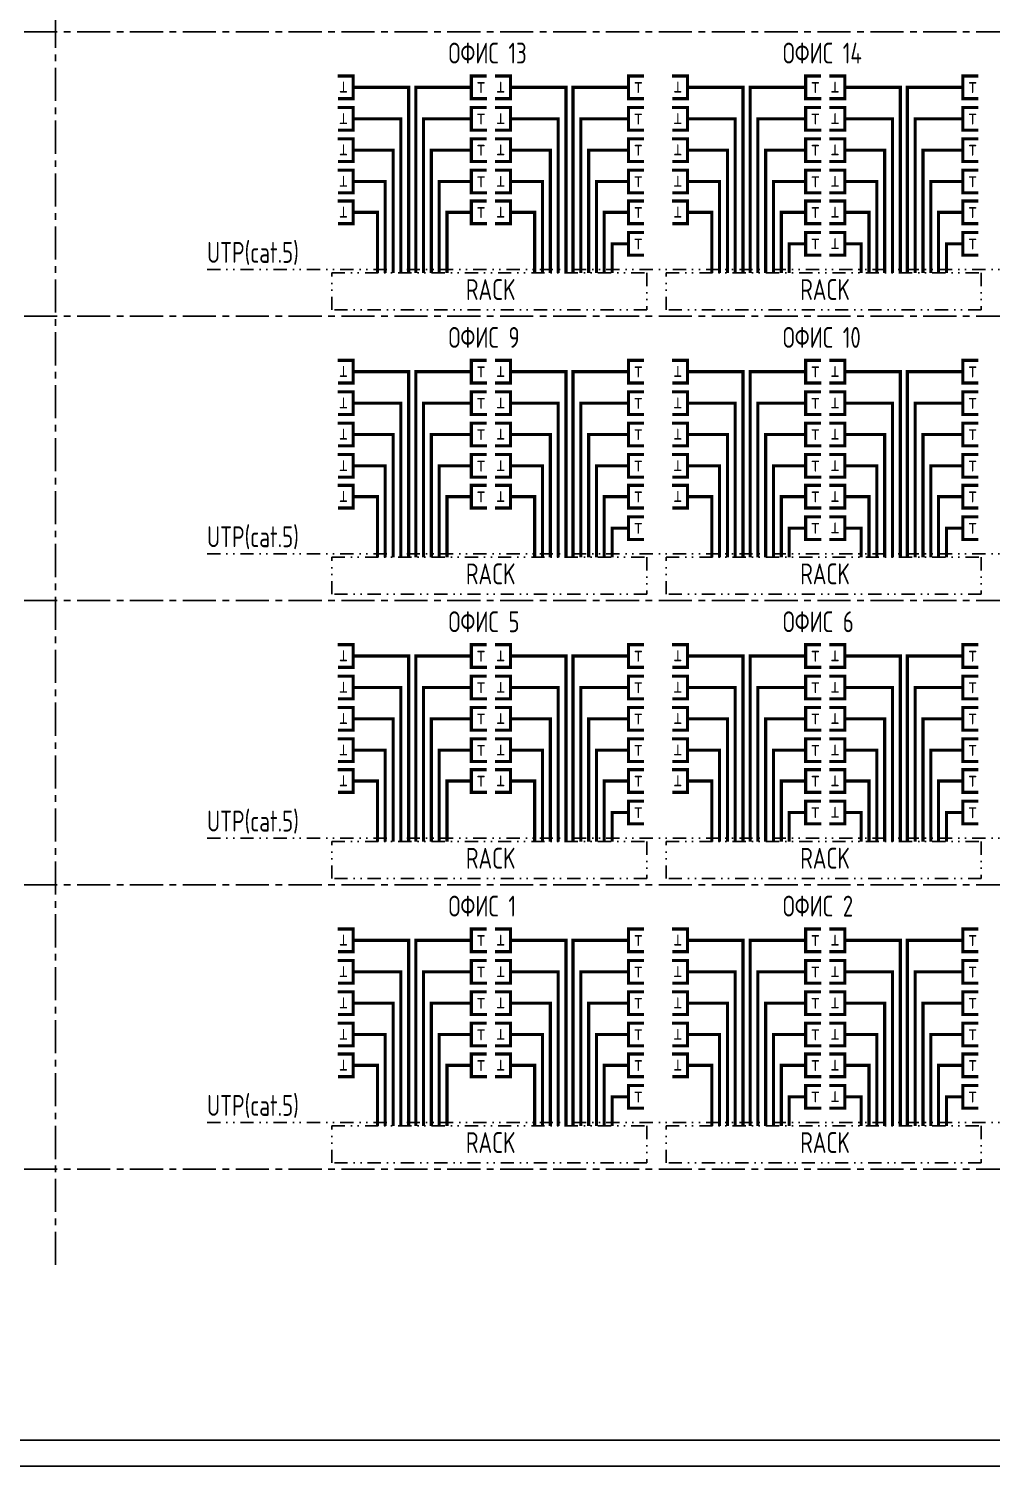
# Model space of a CAD drawing. Extents: x 25325 to 182345, y 3956 to 147305.
# Drawn here: x 44323 to 45248, y 11548 to 12928 of the extents above; entities that cross this region are included whole.
import ezdxf

# ---------------------------------------------------------------- set-up
doc = ezdxf.new("R2010")
doc.units = 0
doc.header["$MEASUREMENT"] = 0
doc.linetypes.add('CENTER', pattern=[50.8, 31.75, -6.35, 6.35, -6.35])
doc.linetypes.add('DIVIDE', pattern=[31.75, 12.7, -6.35, 0, -6.35, 0, -6.35])
doc.layers.get('0').update_dxf_attribs({"linetype": 'CONTINUOUS'})
for name, color, linetype in [('CAT6A UNDERGROUND PORTS ROUTING', 1, 'CONTINUOUS'), ('ELSH', 111, 'CONTINUOUS'), ('ELTEL', 52, 'DIVIDE')]:
    doc.layers.add(name, color=color, linetype=linetype)
doc.styles.get("Standard").update_dxf_attribs({"font": 'simplex.shx', "width": 0.7, "height": 10})
doc.styles.add('Tabla_100', font='simplex.shx', dxfattribs={"width": 0.7, "height": 20})

# ---------------------------------------------------------------- blocks, each defined once
blk = doc.blocks.new('A1_M100')
at = {"ltscale": 30}
blk.add_lwpolyline([(0, 5940), (8410, 5940), (8410, 0), (0, 0)], close=True, dxfattribs=at)
at = {"ltscale": 30, "const_width": 3}
blk.add_lwpolyline([(8360, 5890), (200, 5890), (200, 50), (8360, 50)], close=True, dxfattribs=at)

msp = doc.modelspace()

# ---------------------------------------------------------------- linework, layer by layer
at = {"layer": 'CAT6A UNDERGROUND PORTS ROUTING', "const_width": 3}
for points in [[(44620.06, 12882.86), (44634.99, 12882.86), (44634.99, 12861.1), (44620.3, 12861.1)], [(44763.4, 12861.1), (44748.47, 12861.1), (44748.47, 12882.86), (44763.16, 12882.86)], [(44771.11, 12882.86), (44786.05, 12882.86), (44786.05, 12861.1), (44771.35, 12861.1)], [(44914.45, 12861.1), (44899.52, 12861.1), (44899.52, 12882.86), (44914.21, 12882.86)], [(44941.19, 12882.86), (44956.12, 12882.86), (44956.12, 12861.1), (44941.43, 12861.1)], [(45084.53, 12861.1), (45069.6, 12861.1), (45069.6, 12882.86), (45084.29, 12882.86)], [(45092.24, 12882.86), (45107.18, 12882.86), (45107.18, 12861.1), (45092.48, 12861.1)], [(45235.58, 12861.1), (45220.65, 12861.1), (45220.65, 12882.86), (45235.34, 12882.86)], [(44634.99, 12871.98), (44639.41, 12871.98)], [(44748.47, 12871.98), (44744.06, 12871.98)], [(44786.05, 12871.98), (44790.46, 12871.98)], [(44899.52, 12871.98), (44895.11, 12871.98)], [(44956.12, 12871.98), (44960.54, 12871.98)], [(45069.6, 12871.98), (45065.19, 12871.98)], [(45107.18, 12871.98), (45111.59, 12871.98)], [(45220.65, 12871.98), (45216.24, 12871.98)], [(44620.06, 12852.61), (44634.99, 12852.61), (44634.99, 12830.84), (44620.3, 12830.84)], [(44763.4, 12830.84), (44748.47, 12830.84), (44748.47, 12852.61), (44763.16, 12852.61)], [(44771.11, 12852.61), (44786.05, 12852.61), (44786.05, 12830.84), (44771.35, 12830.84)], [(44914.45, 12830.84), (44899.52, 12830.84), (44899.52, 12852.61), (44914.21, 12852.61)], [(44941.19, 12852.61), (44956.12, 12852.61), (44956.12, 12830.84), (44941.43, 12830.84)], [(45084.53, 12830.84), (45069.6, 12830.84), (45069.6, 12852.61), (45084.29, 12852.61)], [(45092.24, 12852.61), (45107.18, 12852.61), (45107.18, 12830.84), (45092.48, 12830.84)], [(45235.58, 12830.84), (45220.65, 12830.84), (45220.65, 12852.61), (45235.34, 12852.61)], [(44634.99, 12841.73), (44639.41, 12841.73)], [(44748.47, 12841.73), (44744.06, 12841.73)], [(44786.05, 12841.73), (44790.46, 12841.73)], [(44899.52, 12841.73), (44895.11, 12841.73)], [(44956.12, 12841.73), (44960.54, 12841.73)], [(45069.6, 12841.73), (45065.19, 12841.73)], [(45107.18, 12841.73), (45111.59, 12841.73)], [(45220.65, 12841.73), (45216.24, 12841.73)], [(44620.06, 12822.61), (44634.99, 12822.61), (44634.99, 12800.84), (44620.3, 12800.84)], [(44763.4, 12800.84), (44748.47, 12800.84), (44748.47, 12822.61), (44763.16, 12822.61)], [(44771.11, 12822.61), (44786.05, 12822.61), (44786.05, 12800.84), (44771.35, 12800.84)], [(44914.45, 12800.84), (44899.52, 12800.84), (44899.52, 12822.61), (44914.21, 12822.61)], [(44941.19, 12822.61), (44956.12, 12822.61), (44956.12, 12800.84), (44941.43, 12800.84)], [(45084.53, 12800.84), (45069.6, 12800.84), (45069.6, 12822.61), (45084.29, 12822.61)], [(45092.24, 12822.61), (45107.18, 12822.61), (45107.18, 12800.84), (45092.48, 12800.84)], [(45235.58, 12800.84), (45220.65, 12800.84), (45220.65, 12822.61), (45235.34, 12822.61)], [(44634.99, 12811.73), (44639.41, 12811.73)], [(44748.47, 12811.73), (44744.06, 12811.73)], [(44786.05, 12811.73), (44790.46, 12811.73)], [(44899.52, 12811.73), (44895.11, 12811.73)], [(44956.12, 12811.73), (44960.54, 12811.73)], [(45069.6, 12811.73), (45065.19, 12811.73)], [(45107.18, 12811.73), (45111.59, 12811.73)], [(45220.65, 12811.73), (45216.24, 12811.73)], [(44620.06, 12792.41), (44634.99, 12792.41), (44634.99, 12770.64), (44620.3, 12770.64)], [(44634.99, 12781.52), (44639.41, 12781.52)], [(44748.47, 12781.52), (44744.06, 12781.52)], [(44763.4, 12770.64), (44748.47, 12770.64), (44748.47, 12792.41), (44763.16, 12792.41)], [(44771.11, 12792.41), (44786.05, 12792.41), (44786.05, 12770.64), (44771.35, 12770.64)], [(44786.05, 12781.52), (44790.46, 12781.52)], [(44899.52, 12781.52), (44895.11, 12781.52)], [(44914.45, 12770.64), (44899.52, 12770.64), (44899.52, 12792.41), (44914.21, 12792.41)], [(44941.19, 12792.41), (44956.12, 12792.41), (44956.12, 12770.64), (44941.43, 12770.64)], [(44956.12, 12781.52), (44960.54, 12781.52)], [(45069.6, 12781.52), (45065.19, 12781.52)], [(45084.53, 12770.64), (45069.6, 12770.64), (45069.6, 12792.41), (45084.29, 12792.41)], [(45092.24, 12792.41), (45107.18, 12792.41), (45107.18, 12770.64), (45092.48, 12770.64)], [(45107.18, 12781.52), (45111.59, 12781.52)], [(45220.65, 12781.52), (45216.24, 12781.52)], [(45235.58, 12770.64), (45220.65, 12770.64), (45220.65, 12792.41), (45235.34, 12792.41)], [(44620.06, 12762.81), (44634.99, 12762.81), (44634.99, 12741.05), (44620.3, 12741.05)], [(44634.99, 12751.93), (44639.41, 12751.93)], [(44748.47, 12751.93), (44744.06, 12751.93)], [(44763.4, 12741.05), (44748.47, 12741.05), (44748.47, 12762.81), (44763.16, 12762.81)], [(44771.11, 12762.81), (44786.05, 12762.81), (44786.05, 12741.05), (44771.35, 12741.05)], [(44786.05, 12751.93), (44790.46, 12751.93)], [(44899.52, 12751.93), (44895.11, 12751.93)], [(44914.45, 12741.05), (44899.52, 12741.05), (44899.52, 12762.81), (44914.21, 12762.81)], [(44941.19, 12762.81), (44956.12, 12762.81), (44956.12, 12741.05), (44941.43, 12741.05)], [(44956.12, 12751.93), (44960.54, 12751.93)], [(45069.6, 12751.93), (45065.19, 12751.93)], [(45084.53, 12741.05), (45069.6, 12741.05), (45069.6, 12762.81), (45084.29, 12762.81)], [(45092.24, 12762.81), (45107.18, 12762.81), (45107.18, 12741.05), (45092.48, 12741.05)], [(45107.18, 12751.93), (45111.59, 12751.93)], [(45220.65, 12751.93), (45216.24, 12751.93)], [(45235.58, 12741.05), (45220.65, 12741.05), (45220.65, 12762.81), (45235.34, 12762.81)], [(44914.45, 12710.84), (44899.52, 12710.84), (44899.52, 12732.61), (44914.21, 12732.61)], [(45084.53, 12710.84), (45069.6, 12710.84), (45069.6, 12732.61), (45084.29, 12732.61)], [(45092.24, 12732.61), (45107.18, 12732.61), (45107.18, 12710.84), (45092.48, 12710.84)], [(45235.58, 12710.84), (45220.65, 12710.84), (45220.65, 12732.61), (45235.34, 12732.61)], [(44899.52, 12721.73), (44895.11, 12721.73)], [(45069.6, 12721.73), (45065.19, 12721.73)], [(45107.18, 12721.73), (45111.59, 12721.73)], [(45220.65, 12721.73), (45216.24, 12721.73)], [(44620.06, 12609.86), (44634.99, 12609.86), (44634.99, 12588.1), (44620.3, 12588.1)], [(44763.4, 12588.1), (44748.47, 12588.1), (44748.47, 12609.86), (44763.16, 12609.86)], [(44771.11, 12609.86), (44786.05, 12609.86), (44786.05, 12588.1), (44771.35, 12588.1)], [(44914.45, 12588.1), (44899.52, 12588.1), (44899.52, 12609.86), (44914.21, 12609.86)], [(44941.19, 12609.86), (44956.12, 12609.86), (44956.12, 12588.1), (44941.43, 12588.1)], [(45084.53, 12588.1), (45069.6, 12588.1), (45069.6, 12609.86), (45084.29, 12609.86)], [(45092.24, 12609.86), (45107.18, 12609.86), (45107.18, 12588.1), (45092.48, 12588.1)], [(45235.58, 12588.1), (45220.65, 12588.1), (45220.65, 12609.86), (45235.34, 12609.86)], [(44634.99, 12598.98), (44639.41, 12598.98)], [(44748.47, 12598.98), (44744.06, 12598.98)], [(44786.05, 12598.98), (44790.46, 12598.98)], [(44899.52, 12598.98), (44895.11, 12598.98)], [(44956.12, 12598.98), (44960.54, 12598.98)], [(45069.6, 12598.98), (45065.19, 12598.98)], [(45107.18, 12598.98), (45111.59, 12598.98)], [(45220.65, 12598.98), (45216.24, 12598.98)], [(44620.06, 12579.61), (44634.99, 12579.61), (44634.99, 12557.84), (44620.3, 12557.84)], [(44763.4, 12557.84), (44748.47, 12557.84), (44748.47, 12579.61), (44763.16, 12579.61)], [(44771.11, 12579.61), (44786.05, 12579.61), (44786.05, 12557.84), (44771.35, 12557.84)], [(44914.45, 12557.84), (44899.52, 12557.84), (44899.52, 12579.61), (44914.21, 12579.61)], [(44941.19, 12579.61), (44956.12, 12579.61), (44956.12, 12557.84), (44941.43, 12557.84)], [(45084.53, 12557.84), (45069.6, 12557.84), (45069.6, 12579.61), (45084.29, 12579.61)], [(45092.24, 12579.61), (45107.18, 12579.61), (45107.18, 12557.84), (45092.48, 12557.84)], [(45235.58, 12557.84), (45220.65, 12557.84), (45220.65, 12579.61), (45235.34, 12579.61)], [(44634.99, 12568.73), (44639.41, 12568.73)], [(44748.47, 12568.73), (44744.06, 12568.73)], [(44786.05, 12568.73), (44790.46, 12568.73)], [(44899.52, 12568.73), (44895.11, 12568.73)], [(44956.12, 12568.73), (44960.54, 12568.73)], [(45069.6, 12568.73), (45065.19, 12568.73)], [(45107.18, 12568.73), (45111.59, 12568.73)], [(45220.65, 12568.73), (45216.24, 12568.73)], [(44620.06, 12549.61), (44634.99, 12549.61), (44634.99, 12527.84), (44620.3, 12527.84)], [(44763.4, 12527.84), (44748.47, 12527.84), (44748.47, 12549.61), (44763.16, 12549.61)], [(44771.11, 12549.61), (44786.05, 12549.61), (44786.05, 12527.84), (44771.35, 12527.84)], [(44914.45, 12527.84), (44899.52, 12527.84), (44899.52, 12549.61), (44914.21, 12549.61)], [(44941.19, 12549.61), (44956.12, 12549.61), (44956.12, 12527.84), (44941.43, 12527.84)], [(45084.53, 12527.84), (45069.6, 12527.84), (45069.6, 12549.61), (45084.29, 12549.61)], [(45092.24, 12549.61), (45107.18, 12549.61), (45107.18, 12527.84), (45092.48, 12527.84)], [(45235.58, 12527.84), (45220.65, 12527.84), (45220.65, 12549.61), (45235.34, 12549.61)], [(44634.99, 12538.73), (44639.41, 12538.73)], [(44748.47, 12538.73), (44744.06, 12538.73)], [(44786.05, 12538.73), (44790.46, 12538.73)], [(44899.52, 12538.73), (44895.11, 12538.73)], [(44956.12, 12538.73), (44960.54, 12538.73)], [(45069.6, 12538.73), (45065.19, 12538.73)], [(45107.18, 12538.73), (45111.59, 12538.73)], [(45220.65, 12538.73), (45216.24, 12538.73)], [(44620.06, 12519.41), (44634.99, 12519.41), (44634.99, 12497.64), (44620.3, 12497.64)], [(44763.4, 12497.64), (44748.47, 12497.64), (44748.47, 12519.41), (44763.16, 12519.41)], [(44771.11, 12519.41), (44786.05, 12519.41), (44786.05, 12497.64), (44771.35, 12497.64)], [(44914.45, 12497.64), (44899.52, 12497.64), (44899.52, 12519.41), (44914.21, 12519.41)], [(44941.19, 12519.41), (44956.12, 12519.41), (44956.12, 12497.64), (44941.43, 12497.64)], [(45084.53, 12497.64), (45069.6, 12497.64), (45069.6, 12519.41), (45084.29, 12519.41)], [(45092.24, 12519.41), (45107.18, 12519.41), (45107.18, 12497.64), (45092.48, 12497.64)], [(45235.58, 12497.64), (45220.65, 12497.64), (45220.65, 12519.41), (45235.34, 12519.41)], [(44634.99, 12508.52), (44639.41, 12508.52)], [(44748.47, 12508.52), (44744.06, 12508.52)], [(44786.05, 12508.52), (44790.46, 12508.52)], [(44899.52, 12508.52), (44895.11, 12508.52)], [(44956.12, 12508.52), (44960.54, 12508.52)], [(45069.6, 12508.52), (45065.19, 12508.52)], [(45107.18, 12508.52), (45111.59, 12508.52)], [(45220.65, 12508.52), (45216.24, 12508.52)], [(44620.06, 12489.81), (44634.99, 12489.81), (44634.99, 12468.05), (44620.3, 12468.05)], [(44763.4, 12468.05), (44748.47, 12468.05), (44748.47, 12489.81), (44763.16, 12489.81)], [(44771.11, 12489.81), (44786.05, 12489.81), (44786.05, 12468.05), (44771.35, 12468.05)], [(44914.45, 12468.05), (44899.52, 12468.05), (44899.52, 12489.81), (44914.21, 12489.81)], [(44941.19, 12489.81), (44956.12, 12489.81), (44956.12, 12468.05), (44941.43, 12468.05)], [(45084.53, 12468.05), (45069.6, 12468.05), (45069.6, 12489.81), (45084.29, 12489.81)], [(45092.24, 12489.81), (45107.18, 12489.81), (45107.18, 12468.05), (45092.48, 12468.05)], [(45235.58, 12468.05), (45220.65, 12468.05), (45220.65, 12489.81), (45235.34, 12489.81)], [(44634.99, 12478.93), (44639.41, 12478.93)], [(44748.47, 12478.93), (44744.06, 12478.93)], [(44786.05, 12478.93), (44790.46, 12478.93)], [(44899.52, 12478.93), (44895.11, 12478.93)], [(44956.12, 12478.93), (44960.54, 12478.93)], [(45069.6, 12478.93), (45065.19, 12478.93)], [(45107.18, 12478.93), (45111.59, 12478.93)], [(45220.65, 12478.93), (45216.24, 12478.93)], [(44899.52, 12448.73), (44895.11, 12448.73)], [(44914.45, 12437.84), (44899.52, 12437.84), (44899.52, 12459.61), (44914.21, 12459.61)], [(45069.6, 12448.73), (45065.19, 12448.73)], [(45084.53, 12437.84), (45069.6, 12437.84), (45069.6, 12459.61), (45084.29, 12459.61)], [(45092.24, 12459.61), (45107.18, 12459.61), (45107.18, 12437.84), (45092.48, 12437.84)], [(45107.18, 12448.73), (45111.59, 12448.73)], [(45220.65, 12448.73), (45216.24, 12448.73)], [(45235.58, 12437.84), (45220.65, 12437.84), (45220.65, 12459.61), (45235.34, 12459.61)], [(44620.06, 12336.86), (44634.99, 12336.86), (44634.99, 12315.1), (44620.3, 12315.1)], [(44634.99, 12325.98), (44639.41, 12325.98)], [(44748.47, 12325.98), (44744.06, 12325.98)], [(44763.4, 12315.1), (44748.47, 12315.1), (44748.47, 12336.86), (44763.16, 12336.86)], [(44771.11, 12336.86), (44786.05, 12336.86), (44786.05, 12315.1), (44771.35, 12315.1)], [(44786.05, 12325.98), (44790.46, 12325.98)], [(44899.52, 12325.98), (44895.11, 12325.98)], [(44914.45, 12315.1), (44899.52, 12315.1), (44899.52, 12336.86), (44914.21, 12336.86)], [(44941.19, 12336.86), (44956.12, 12336.86), (44956.12, 12315.1), (44941.43, 12315.1)], [(44956.12, 12325.98), (44960.54, 12325.98)], [(45069.6, 12325.98), (45065.19, 12325.98)], [(45084.53, 12315.1), (45069.6, 12315.1), (45069.6, 12336.86), (45084.29, 12336.86)], [(45092.24, 12336.86), (45107.18, 12336.86), (45107.18, 12315.1), (45092.48, 12315.1)], [(45107.18, 12325.98), (45111.59, 12325.98)], [(45220.65, 12325.98), (45216.24, 12325.98)], [(45235.58, 12315.1), (45220.65, 12315.1), (45220.65, 12336.86), (45235.34, 12336.86)], [(44620.06, 12306.61), (44634.99, 12306.61), (44634.99, 12284.84), (44620.3, 12284.84)], [(44763.4, 12284.84), (44748.47, 12284.84), (44748.47, 12306.61), (44763.16, 12306.61)], [(44771.11, 12306.61), (44786.05, 12306.61), (44786.05, 12284.84), (44771.35, 12284.84)], [(44914.45, 12284.84), (44899.52, 12284.84), (44899.52, 12306.61), (44914.21, 12306.61)], [(44941.19, 12306.61), (44956.12, 12306.61), (44956.12, 12284.84), (44941.43, 12284.84)], [(45084.53, 12284.84), (45069.6, 12284.84), (45069.6, 12306.61), (45084.29, 12306.61)], [(45092.24, 12306.61), (45107.18, 12306.61), (45107.18, 12284.84), (45092.48, 12284.84)], [(45235.58, 12284.84), (45220.65, 12284.84), (45220.65, 12306.61), (45235.34, 12306.61)], [(44634.99, 12295.73), (44639.41, 12295.73)], [(44748.47, 12295.73), (44744.06, 12295.73)], [(44786.05, 12295.73), (44790.46, 12295.73)], [(44899.52, 12295.73), (44895.11, 12295.73)], [(44956.12, 12295.73), (44960.54, 12295.73)], [(45069.6, 12295.73), (45065.19, 12295.73)], [(45107.18, 12295.73), (45111.59, 12295.73)], [(45220.65, 12295.73), (45216.24, 12295.73)], [(44620.06, 12276.61), (44634.99, 12276.61), (44634.99, 12254.84), (44620.3, 12254.84)], [(44763.4, 12254.84), (44748.47, 12254.84), (44748.47, 12276.61), (44763.16, 12276.61)], [(44771.11, 12276.61), (44786.05, 12276.61), (44786.05, 12254.84), (44771.35, 12254.84)], [(44914.45, 12254.84), (44899.52, 12254.84), (44899.52, 12276.61), (44914.21, 12276.61)], [(44941.19, 12276.61), (44956.12, 12276.61), (44956.12, 12254.84), (44941.43, 12254.84)], [(45084.53, 12254.84), (45069.6, 12254.84), (45069.6, 12276.61), (45084.29, 12276.61)], [(45092.24, 12276.61), (45107.18, 12276.61), (45107.18, 12254.84), (45092.48, 12254.84)], [(45235.58, 12254.84), (45220.65, 12254.84), (45220.65, 12276.61), (45235.34, 12276.61)], [(44634.99, 12265.73), (44639.41, 12265.73)], [(44748.47, 12265.73), (44744.06, 12265.73)], [(44786.05, 12265.73), (44790.46, 12265.73)], [(44899.52, 12265.73), (44895.11, 12265.73)], [(44956.12, 12265.73), (44960.54, 12265.73)], [(45069.6, 12265.73), (45065.19, 12265.73)], [(45107.18, 12265.73), (45111.59, 12265.73)], [(45220.65, 12265.73), (45216.24, 12265.73)], [(44620.06, 12246.41), (44634.99, 12246.41), (44634.99, 12224.64), (44620.3, 12224.64)], [(44763.4, 12224.64), (44748.47, 12224.64), (44748.47, 12246.41), (44763.16, 12246.41)], [(44771.11, 12246.41), (44786.05, 12246.41), (44786.05, 12224.64), (44771.35, 12224.64)], [(44914.45, 12224.64), (44899.52, 12224.64), (44899.52, 12246.41), (44914.21, 12246.41)], [(44941.19, 12246.41), (44956.12, 12246.41), (44956.12, 12224.64), (44941.43, 12224.64)], [(45084.53, 12224.64), (45069.6, 12224.64), (45069.6, 12246.41), (45084.29, 12246.41)], [(45092.24, 12246.41), (45107.18, 12246.41), (45107.18, 12224.64), (45092.48, 12224.64)], [(45235.58, 12224.64), (45220.65, 12224.64), (45220.65, 12246.41), (45235.34, 12246.41)], [(44634.99, 12235.52), (44639.41, 12235.52)], [(44748.47, 12235.52), (44744.06, 12235.52)], [(44786.05, 12235.52), (44790.46, 12235.52)], [(44899.52, 12235.52), (44895.11, 12235.52)], [(44956.12, 12235.52), (44960.54, 12235.52)], [(45069.6, 12235.52), (45065.19, 12235.52)], [(45107.18, 12235.52), (45111.59, 12235.52)], [(45220.65, 12235.52), (45216.24, 12235.52)], [(44620.06, 12216.81), (44634.99, 12216.81), (44634.99, 12195.05), (44620.3, 12195.05)], [(44763.4, 12195.05), (44748.47, 12195.05), (44748.47, 12216.81), (44763.16, 12216.81)], [(44771.11, 12216.81), (44786.05, 12216.81), (44786.05, 12195.05), (44771.35, 12195.05)], [(44914.45, 12195.05), (44899.52, 12195.05), (44899.52, 12216.81), (44914.21, 12216.81)], [(44941.19, 12216.81), (44956.12, 12216.81), (44956.12, 12195.05), (44941.43, 12195.05)], [(45084.53, 12195.05), (45069.6, 12195.05), (45069.6, 12216.81), (45084.29, 12216.81)], [(45092.24, 12216.81), (45107.18, 12216.81), (45107.18, 12195.05), (45092.48, 12195.05)], [(45235.58, 12195.05), (45220.65, 12195.05), (45220.65, 12216.81), (45235.34, 12216.81)], [(44634.99, 12205.93), (44639.41, 12205.93)], [(44748.47, 12205.93), (44744.06, 12205.93)], [(44786.05, 12205.93), (44790.46, 12205.93)], [(44899.52, 12205.93), (44895.11, 12205.93)], [(44956.12, 12205.93), (44960.54, 12205.93)], [(45069.6, 12205.93), (45065.19, 12205.93)], [(45107.18, 12205.93), (45111.59, 12205.93)], [(45220.65, 12205.93), (45216.24, 12205.93)], [(44914.45, 12164.84), (44899.52, 12164.84), (44899.52, 12186.61), (44914.21, 12186.61)], [(45084.53, 12164.84), (45069.6, 12164.84), (45069.6, 12186.61), (45084.29, 12186.61)], [(45092.24, 12186.61), (45107.18, 12186.61), (45107.18, 12164.84), (45092.48, 12164.84)], [(45235.58, 12164.84), (45220.65, 12164.84), (45220.65, 12186.61), (45235.34, 12186.61)], [(44899.52, 12175.73), (44895.11, 12175.73)], [(45069.6, 12175.73), (45065.19, 12175.73)], [(45107.18, 12175.73), (45111.59, 12175.73)], [(45220.65, 12175.73), (45216.24, 12175.73)], [(44620.06, 12063.86), (44634.99, 12063.86), (44634.99, 12042.1), (44620.3, 12042.1)], [(44763.4, 12042.1), (44748.47, 12042.1), (44748.47, 12063.86), (44763.16, 12063.86)], [(44771.11, 12063.86), (44786.05, 12063.86), (44786.05, 12042.1), (44771.35, 12042.1)], [(44914.45, 12042.1), (44899.52, 12042.1), (44899.52, 12063.86), (44914.21, 12063.86)], [(44941.19, 12063.86), (44956.12, 12063.86), (44956.12, 12042.1), (44941.43, 12042.1)], [(45084.53, 12042.1), (45069.6, 12042.1), (45069.6, 12063.86), (45084.29, 12063.86)], [(45092.24, 12063.86), (45107.18, 12063.86), (45107.18, 12042.1), (45092.48, 12042.1)], [(45235.58, 12042.1), (45220.65, 12042.1), (45220.65, 12063.86), (45235.34, 12063.86)], [(44634.99, 12052.98), (44639.41, 12052.98)], [(44748.47, 12052.98), (44744.06, 12052.98)], [(44786.05, 12052.98), (44790.46, 12052.98)], [(44899.52, 12052.98), (44895.11, 12052.98)], [(44956.12, 12052.98), (44960.54, 12052.98)], [(45069.6, 12052.98), (45065.19, 12052.98)], [(45107.18, 12052.98), (45111.59, 12052.98)], [(45220.65, 12052.98), (45216.24, 12052.98)], [(44620.06, 12033.61), (44634.99, 12033.61), (44634.99, 12011.84), (44620.3, 12011.84)], [(44634.99, 12022.73), (44639.41, 12022.73)], [(44748.47, 12022.73), (44744.06, 12022.73)], [(44763.4, 12011.84), (44748.47, 12011.84), (44748.47, 12033.61), (44763.16, 12033.61)], [(44771.11, 12033.61), (44786.05, 12033.61), (44786.05, 12011.84), (44771.35, 12011.84)], [(44786.05, 12022.73), (44790.46, 12022.73)], [(44899.52, 12022.73), (44895.11, 12022.73)], [(44914.45, 12011.84), (44899.52, 12011.84), (44899.52, 12033.61), (44914.21, 12033.61)], [(44941.19, 12033.61), (44956.12, 12033.61), (44956.12, 12011.84), (44941.43, 12011.84)], [(44956.12, 12022.73), (44960.54, 12022.73)], [(45069.6, 12022.73), (45065.19, 12022.73)], [(45084.53, 12011.84), (45069.6, 12011.84), (45069.6, 12033.61), (45084.29, 12033.61)], [(45092.24, 12033.61), (45107.18, 12033.61), (45107.18, 12011.84), (45092.48, 12011.84)], [(45107.18, 12022.73), (45111.59, 12022.73)], [(45220.65, 12022.73), (45216.24, 12022.73)], [(45235.58, 12011.84), (45220.65, 12011.84), (45220.65, 12033.61), (45235.34, 12033.61)], [(44620.06, 12003.61), (44634.99, 12003.61), (44634.99, 11981.84), (44620.3, 11981.84)], [(44634.99, 11992.73), (44639.41, 11992.73)], [(44748.47, 11992.73), (44744.06, 11992.73)], [(44763.4, 11981.84), (44748.47, 11981.84), (44748.47, 12003.61), (44763.16, 12003.61)], [(44771.11, 12003.61), (44786.05, 12003.61), (44786.05, 11981.84), (44771.35, 11981.84)], [(44786.05, 11992.73), (44790.46, 11992.73)], [(44899.52, 11992.73), (44895.11, 11992.73)], [(44914.45, 11981.84), (44899.52, 11981.84), (44899.52, 12003.61), (44914.21, 12003.61)], [(44941.19, 12003.61), (44956.12, 12003.61), (44956.12, 11981.84), (44941.43, 11981.84)], [(44956.12, 11992.73), (44960.54, 11992.73)], [(45069.6, 11992.73), (45065.19, 11992.73)], [(45084.53, 11981.84), (45069.6, 11981.84), (45069.6, 12003.61), (45084.29, 12003.61)], [(45092.24, 12003.61), (45107.18, 12003.61), (45107.18, 11981.84), (45092.48, 11981.84)], [(45107.18, 11992.73), (45111.59, 11992.73)], [(45220.65, 11992.73), (45216.24, 11992.73)], [(45235.58, 11981.84), (45220.65, 11981.84), (45220.65, 12003.61), (45235.34, 12003.61)], [(44620.06, 11973.41), (44634.99, 11973.41), (44634.99, 11951.64), (44620.3, 11951.64)], [(44763.4, 11951.64), (44748.47, 11951.64), (44748.47, 11973.41), (44763.16, 11973.41)], [(44771.11, 11973.41), (44786.05, 11973.41), (44786.05, 11951.64), (44771.35, 11951.64)], [(44914.45, 11951.64), (44899.52, 11951.64), (44899.52, 11973.41), (44914.21, 11973.41)], [(44941.19, 11973.41), (44956.12, 11973.41), (44956.12, 11951.64), (44941.43, 11951.64)], [(45084.53, 11951.64), (45069.6, 11951.64), (45069.6, 11973.41), (45084.29, 11973.41)], [(45092.24, 11973.41), (45107.18, 11973.41), (45107.18, 11951.64), (45092.48, 11951.64)], [(45235.58, 11951.64), (45220.65, 11951.64), (45220.65, 11973.41), (45235.34, 11973.41)], [(44634.99, 11962.52), (44639.41, 11962.52)], [(44748.47, 11962.52), (44744.06, 11962.52)], [(44786.05, 11962.52), (44790.46, 11962.52)], [(44899.52, 11962.52), (44895.11, 11962.52)], [(44956.12, 11962.52), (44960.54, 11962.52)], [(45069.6, 11962.52), (45065.19, 11962.52)], [(45107.18, 11962.52), (45111.59, 11962.52)], [(45220.65, 11962.52), (45216.24, 11962.52)], [(44620.06, 11943.81), (44634.99, 11943.81), (44634.99, 11922.05), (44620.3, 11922.05)], [(44763.4, 11922.05), (44748.47, 11922.05), (44748.47, 11943.81), (44763.16, 11943.81)], [(44771.11, 11943.81), (44786.05, 11943.81), (44786.05, 11922.05), (44771.35, 11922.05)], [(44914.45, 11922.05), (44899.52, 11922.05), (44899.52, 11943.81), (44914.21, 11943.81)], [(44941.19, 11943.81), (44956.12, 11943.81), (44956.12, 11922.05), (44941.43, 11922.05)], [(45084.53, 11922.05), (45069.6, 11922.05), (45069.6, 11943.81), (45084.29, 11943.81)], [(45092.24, 11943.81), (45107.18, 11943.81), (45107.18, 11922.05), (45092.48, 11922.05)], [(45235.58, 11922.05), (45220.65, 11922.05), (45220.65, 11943.81), (45235.34, 11943.81)], [(44634.99, 11932.93), (44639.41, 11932.93)], [(44748.47, 11932.93), (44744.06, 11932.93)], [(44786.05, 11932.93), (44790.46, 11932.93)], [(44899.52, 11932.93), (44895.11, 11932.93)], [(44956.12, 11932.93), (44960.54, 11932.93)], [(45069.6, 11932.93), (45065.19, 11932.93)], [(45107.18, 11932.93), (45111.59, 11932.93)], [(45220.65, 11932.93), (45216.24, 11932.93)], [(44914.45, 11891.84), (44899.52, 11891.84), (44899.52, 11913.61), (44914.21, 11913.61)], [(45084.53, 11891.84), (45069.6, 11891.84), (45069.6, 11913.61), (45084.29, 11913.61)], [(45092.24, 11913.61), (45107.18, 11913.61), (45107.18, 11891.84), (45092.48, 11891.84)], [(45235.58, 11891.84), (45220.65, 11891.84), (45220.65, 11913.61), (45235.34, 11913.61)], [(44899.52, 11902.73), (44895.11, 11902.73)], [(45069.6, 11902.73), (45065.19, 11902.73)], [(45107.18, 11902.73), (45111.59, 11902.73)], [(45220.65, 11902.73), (45216.24, 11902.73)]]:
    msp.add_lwpolyline(points, dxfattribs=at)
at = {"layer": 'ELSH', "linetype": 'CENTER'}
for p, q in [((44349.21, 11741.42), (44349.21, 14396.73)), ((42896.6, 12925.18), (45957.36, 12925.18)), ((42896.6, 12652.18), (45957.36, 12652.18)), ((42896.6, 12379.18), (45957.36, 12379.18)), ((42896.6, 12106.18), (45957.36, 12106.18)), ((42896.6, 11833.18), (45957.36, 11833.18))]:
    msp.add_line(p, q, dxfattribs=at)
at = {"layer": 'ELTEL'}
for p, q in [((44494.74, 12697.13), (45709.23, 12697.13)), ((44494.74, 12424.13), (45709.23, 12424.13)), ((44494.74, 12151.13), (45709.23, 12151.13)), ((44494.74, 11878.13), (45709.23, 11878.13))]:
    msp.add_line(p, q, dxfattribs=at)
at = {"layer": 'ELTEL', "const_width": 3}
for points in [[(44639.41, 12871.98), (44688.33, 12871.98), (44688.33, 12693.72)], [(44744.06, 12871.98), (44695.13, 12871.98), (44695.13, 12693.72)], [(44790.46, 12871.98), (44839.39, 12871.98), (44839.39, 12693.72)], [(44895.11, 12871.98), (44846.18, 12871.98), (44846.18, 12693.72)], [(44960.54, 12871.98), (45009.46, 12871.98), (45009.46, 12693.72)], [(45065.19, 12871.98), (45016.26, 12871.98), (45016.26, 12693.72)], [(45111.59, 12871.98), (45160.52, 12871.98), (45160.52, 12693.72)], [(45216.24, 12871.98), (45167.31, 12871.98), (45167.31, 12693.72)], [(44639.41, 12841.73), (44680.83, 12841.73), (44680.83, 12693.72)], [(44744.06, 12841.73), (44702.63, 12841.73), (44702.63, 12693.72)], [(44790.46, 12841.73), (44831.89, 12841.73), (44831.89, 12693.72)], [(44895.11, 12841.73), (44853.68, 12841.73), (44853.68, 12693.72)], [(44960.54, 12841.73), (45001.96, 12841.73), (45001.96, 12693.72)], [(45065.19, 12841.73), (45023.76, 12841.73), (45023.76, 12693.72)], [(45111.59, 12841.73), (45153.02, 12841.73), (45153.02, 12693.72)], [(45216.24, 12841.73), (45174.81, 12841.73), (45174.81, 12693.72)], [(44639.41, 12811.73), (44673.33, 12811.73), (44673.33, 12693.72)], [(44744.06, 12811.73), (44710.13, 12811.73), (44710.13, 12693.72)], [(44790.46, 12811.73), (44824.39, 12811.73), (44824.39, 12693.72)], [(44895.11, 12811.73), (44861.18, 12811.73), (44861.18, 12693.72)], [(44960.54, 12811.73), (44994.46, 12811.73), (44994.46, 12693.72)], [(45065.19, 12811.73), (45031.26, 12811.73), (45031.26, 12693.72)], [(45111.59, 12811.73), (45145.52, 12811.73), (45145.52, 12693.72)], [(45216.24, 12811.73), (45182.31, 12811.73), (45182.31, 12693.72)], [(44639.41, 12781.52), (44665.83, 12781.52), (44665.83, 12693.72)], [(44744.06, 12781.52), (44717.63, 12781.52), (44717.63, 12693.72)], [(44790.46, 12781.52), (44816.89, 12781.52), (44816.89, 12693.72)], [(44895.11, 12781.52), (44868.68, 12781.52), (44868.68, 12693.72)], [(44960.54, 12781.52), (44986.96, 12781.52), (44986.96, 12693.72)], [(45065.19, 12781.52), (45038.76, 12781.52), (45038.76, 12693.72)], [(45111.59, 12781.52), (45138.02, 12781.52), (45138.02, 12693.72)], [(45216.24, 12781.52), (45189.81, 12781.52), (45189.81, 12693.72)], [(44639.41, 12751.93), (44658.33, 12751.93), (44658.33, 12693.72)], [(44744.06, 12751.93), (44725.13, 12751.93), (44725.13, 12693.72)], [(44790.46, 12751.93), (44809.39, 12751.93), (44809.39, 12693.72)], [(44895.11, 12751.93), (44876.18, 12751.93), (44876.18, 12693.72)], [(44960.54, 12751.93), (44979.46, 12751.93), (44979.46, 12693.72)], [(45065.19, 12751.93), (45046.26, 12751.93), (45046.26, 12693.72)], [(45111.59, 12751.93), (45130.52, 12751.93), (45130.52, 12693.72)], [(45216.24, 12751.93), (45197.31, 12751.93), (45197.31, 12693.72)], [(44895.11, 12721.73), (44883.68, 12721.73), (44883.68, 12693.72)], [(45065.19, 12721.73), (45053.76, 12721.73), (45053.76, 12693.72)], [(45111.59, 12721.73), (45123.02, 12721.73), (45123.02, 12693.72)], [(45216.24, 12721.73), (45204.81, 12721.73), (45204.81, 12693.72)], [(44639.41, 12598.98), (44688.33, 12598.98), (44688.33, 12420.72)], [(44744.06, 12598.98), (44695.13, 12598.98), (44695.13, 12420.72)], [(44790.46, 12598.98), (44839.39, 12598.98), (44839.39, 12420.72)], [(44895.11, 12598.98), (44846.18, 12598.98), (44846.18, 12420.72)], [(44960.54, 12598.98), (45009.46, 12598.98), (45009.46, 12420.72)], [(45065.19, 12598.98), (45016.26, 12598.98), (45016.26, 12420.72)], [(45111.59, 12598.98), (45160.52, 12598.98), (45160.52, 12420.72)], [(45216.24, 12598.98), (45167.31, 12598.98), (45167.31, 12420.72)], [(44639.41, 12568.73), (44680.83, 12568.73), (44680.83, 12420.72)], [(44744.06, 12568.73), (44702.63, 12568.73), (44702.63, 12420.72)], [(44790.46, 12568.73), (44831.89, 12568.73), (44831.89, 12420.72)], [(44895.11, 12568.73), (44853.68, 12568.73), (44853.68, 12420.72)], [(44960.54, 12568.73), (45001.96, 12568.73), (45001.96, 12420.72)], [(45065.19, 12568.73), (45023.76, 12568.73), (45023.76, 12420.72)], [(45111.59, 12568.73), (45153.02, 12568.73), (45153.02, 12420.72)], [(45216.24, 12568.73), (45174.81, 12568.73), (45174.81, 12420.72)], [(44639.41, 12538.73), (44673.33, 12538.73), (44673.33, 12420.72)], [(44744.06, 12538.73), (44710.13, 12538.73), (44710.13, 12420.72)], [(44790.46, 12538.73), (44824.39, 12538.73), (44824.39, 12420.72)], [(44895.11, 12538.73), (44861.18, 12538.73), (44861.18, 12420.72)], [(44960.54, 12538.73), (44994.46, 12538.73), (44994.46, 12420.72)], [(45065.19, 12538.73), (45031.26, 12538.73), (45031.26, 12420.72)], [(45111.59, 12538.73), (45145.52, 12538.73), (45145.52, 12420.72)], [(45216.24, 12538.73), (45182.31, 12538.73), (45182.31, 12420.72)], [(44639.41, 12508.52), (44665.83, 12508.52), (44665.83, 12420.72)], [(44744.06, 12508.52), (44717.63, 12508.52), (44717.63, 12420.72)], [(44790.46, 12508.52), (44816.89, 12508.52), (44816.89, 12420.72)], [(44895.11, 12508.52), (44868.68, 12508.52), (44868.68, 12420.72)], [(44960.54, 12508.52), (44986.96, 12508.52), (44986.96, 12420.72)], [(45065.19, 12508.52), (45038.76, 12508.52), (45038.76, 12420.72)], [(45111.59, 12508.52), (45138.02, 12508.52), (45138.02, 12420.72)], [(45216.24, 12508.52), (45189.81, 12508.52), (45189.81, 12420.72)], [(44639.41, 12478.93), (44658.33, 12478.93), (44658.33, 12420.72)], [(44744.06, 12478.93), (44725.13, 12478.93), (44725.13, 12420.72)], [(44790.46, 12478.93), (44809.39, 12478.93), (44809.39, 12420.72)], [(44895.11, 12478.93), (44876.18, 12478.93), (44876.18, 12420.72)], [(44960.54, 12478.93), (44979.46, 12478.93), (44979.46, 12420.72)], [(45065.19, 12478.93), (45046.26, 12478.93), (45046.26, 12420.72)], [(45111.59, 12478.93), (45130.52, 12478.93), (45130.52, 12420.72)], [(45216.24, 12478.93), (45197.31, 12478.93), (45197.31, 12420.72)], [(44895.11, 12448.73), (44883.68, 12448.73), (44883.68, 12420.72)], [(45065.19, 12448.73), (45053.76, 12448.73), (45053.76, 12420.72)], [(45111.59, 12448.73), (45123.02, 12448.73), (45123.02, 12420.72)], [(45216.24, 12448.73), (45204.81, 12448.73), (45204.81, 12420.72)], [(44639.41, 12325.98), (44688.33, 12325.98), (44688.33, 12147.72)], [(44744.06, 12325.98), (44695.13, 12325.98), (44695.13, 12147.72)], [(44790.46, 12325.98), (44839.39, 12325.98), (44839.39, 12147.72)], [(44895.11, 12325.98), (44846.18, 12325.98), (44846.18, 12147.72)], [(44960.54, 12325.98), (45009.46, 12325.98), (45009.46, 12147.72)], [(45065.19, 12325.98), (45016.26, 12325.98), (45016.26, 12147.72)], [(45111.59, 12325.98), (45160.52, 12325.98), (45160.52, 12147.72)], [(45216.24, 12325.98), (45167.31, 12325.98), (45167.31, 12147.72)], [(44639.41, 12295.73), (44680.83, 12295.73), (44680.83, 12147.72)], [(44744.06, 12295.73), (44702.63, 12295.73), (44702.63, 12147.72)], [(44790.46, 12295.73), (44831.89, 12295.73), (44831.89, 12147.72)], [(44895.11, 12295.73), (44853.68, 12295.73), (44853.68, 12147.72)], [(44960.54, 12295.73), (45001.96, 12295.73), (45001.96, 12147.72)], [(45065.19, 12295.73), (45023.76, 12295.73), (45023.76, 12147.72)], [(45111.59, 12295.73), (45153.02, 12295.73), (45153.02, 12147.72)], [(45216.24, 12295.73), (45174.81, 12295.73), (45174.81, 12147.72)], [(44639.41, 12265.73), (44673.33, 12265.73), (44673.33, 12147.72)], [(44744.06, 12265.73), (44710.13, 12265.73), (44710.13, 12147.72)], [(44790.46, 12265.73), (44824.39, 12265.73), (44824.39, 12147.72)], [(44895.11, 12265.73), (44861.18, 12265.73), (44861.18, 12147.72)], [(44960.54, 12265.73), (44994.46, 12265.73), (44994.46, 12147.72)], [(45065.19, 12265.73), (45031.26, 12265.73), (45031.26, 12147.72)], [(45111.59, 12265.73), (45145.52, 12265.73), (45145.52, 12147.72)], [(45216.24, 12265.73), (45182.31, 12265.73), (45182.31, 12147.72)], [(44639.41, 12235.52), (44665.83, 12235.52), (44665.83, 12147.72)], [(44744.06, 12235.52), (44717.63, 12235.52), (44717.63, 12147.72)], [(44790.46, 12235.52), (44816.89, 12235.52), (44816.89, 12147.72)], [(44895.11, 12235.52), (44868.68, 12235.52), (44868.68, 12147.72)], [(44960.54, 12235.52), (44986.96, 12235.52), (44986.96, 12147.72)], [(45065.19, 12235.52), (45038.76, 12235.52), (45038.76, 12147.72)], [(45111.59, 12235.52), (45138.02, 12235.52), (45138.02, 12147.72)], [(45216.24, 12235.52), (45189.81, 12235.52), (45189.81, 12147.72)], [(44639.41, 12205.93), (44658.33, 12205.93), (44658.33, 12147.72)], [(44744.06, 12205.93), (44725.13, 12205.93), (44725.13, 12147.72)], [(44790.46, 12205.93), (44809.39, 12205.93), (44809.39, 12147.72)], [(44895.11, 12205.93), (44876.18, 12205.93), (44876.18, 12147.72)], [(44960.54, 12205.93), (44979.46, 12205.93), (44979.46, 12147.72)], [(45065.19, 12205.93), (45046.26, 12205.93), (45046.26, 12147.72)], [(45111.59, 12205.93), (45130.52, 12205.93), (45130.52, 12147.72)], [(45216.24, 12205.93), (45197.31, 12205.93), (45197.31, 12147.72)], [(44895.11, 12175.73), (44883.68, 12175.73), (44883.68, 12147.72)], [(45065.19, 12175.73), (45053.76, 12175.73), (45053.76, 12147.72)], [(45111.59, 12175.73), (45123.02, 12175.73), (45123.02, 12147.72)], [(45216.24, 12175.73), (45204.81, 12175.73), (45204.81, 12147.72)], [(44639.41, 12052.98), (44688.33, 12052.98), (44688.33, 11874.72)], [(44744.06, 12052.98), (44695.13, 12052.98), (44695.13, 11874.72)], [(44790.46, 12052.98), (44839.39, 12052.98), (44839.39, 11874.72)], [(44895.11, 12052.98), (44846.18, 12052.98), (44846.18, 11874.72)], [(44960.54, 12052.98), (45009.46, 12052.98), (45009.46, 11874.72)], [(45065.19, 12052.98), (45016.26, 12052.98), (45016.26, 11874.72)], [(45111.59, 12052.98), (45160.52, 12052.98), (45160.52, 11874.72)], [(45216.24, 12052.98), (45167.31, 12052.98), (45167.31, 11874.72)], [(44639.41, 12022.73), (44680.83, 12022.73), (44680.83, 11874.72)], [(44744.06, 12022.73), (44702.63, 12022.73), (44702.63, 11874.72)], [(44790.46, 12022.73), (44831.89, 12022.73), (44831.89, 11874.72)], [(44895.11, 12022.73), (44853.68, 12022.73), (44853.68, 11874.72)], [(44960.54, 12022.73), (45001.96, 12022.73), (45001.96, 11874.72)], [(45065.19, 12022.73), (45023.76, 12022.73), (45023.76, 11874.72)], [(45111.59, 12022.73), (45153.02, 12022.73), (45153.02, 11874.72)], [(45216.24, 12022.73), (45174.81, 12022.73), (45174.81, 11874.72)], [(44639.41, 11992.73), (44673.33, 11992.73), (44673.33, 11874.72)], [(44744.06, 11992.73), (44710.13, 11992.73), (44710.13, 11874.72)], [(44790.46, 11992.73), (44824.39, 11992.73), (44824.39, 11874.72)], [(44895.11, 11992.73), (44861.18, 11992.73), (44861.18, 11874.72)], [(44960.54, 11992.73), (44994.46, 11992.73), (44994.46, 11874.72)], [(45065.19, 11992.73), (45031.26, 11992.73), (45031.26, 11874.72)], [(45111.59, 11992.73), (45145.52, 11992.73), (45145.52, 11874.72)], [(45216.24, 11992.73), (45182.31, 11992.73), (45182.31, 11874.72)], [(44639.41, 11962.52), (44665.83, 11962.52), (44665.83, 11874.72)], [(44744.06, 11962.52), (44717.63, 11962.52), (44717.63, 11874.72)], [(44790.46, 11962.52), (44816.89, 11962.52), (44816.89, 11874.72)], [(44895.11, 11962.52), (44868.68, 11962.52), (44868.68, 11874.72)], [(44960.54, 11962.52), (44986.96, 11962.52), (44986.96, 11874.72)], [(45065.19, 11962.52), (45038.76, 11962.52), (45038.76, 11874.72)], [(45111.59, 11962.52), (45138.02, 11962.52), (45138.02, 11874.72)], [(45216.24, 11962.52), (45189.81, 11962.52), (45189.81, 11874.72)], [(44639.41, 11932.93), (44658.33, 11932.93), (44658.33, 11874.72)], [(44744.06, 11932.93), (44725.13, 11932.93), (44725.13, 11874.72)], [(44790.46, 11932.93), (44809.39, 11932.93), (44809.39, 11874.72)], [(44895.11, 11932.93), (44876.18, 11932.93), (44876.18, 11874.72)], [(44960.54, 11932.93), (44979.46, 11932.93), (44979.46, 11874.72)], [(45065.19, 11932.93), (45046.26, 11932.93), (45046.26, 11874.72)], [(45111.59, 11932.93), (45130.52, 11932.93), (45130.52, 11874.72)], [(45216.24, 11932.93), (45197.31, 11932.93), (45197.31, 11874.72)], [(44895.11, 11902.73), (44883.68, 11902.73), (44883.68, 11874.72)], [(45065.19, 11902.73), (45053.76, 11902.73), (45053.76, 11874.72)], [(45111.59, 11902.73), (45123.02, 11902.73), (45123.02, 11874.72)], [(45216.24, 11902.73), (45204.81, 11902.73), (45204.81, 11874.72)]]:
    msp.add_lwpolyline(points, dxfattribs=at)
at = {"layer": 'ELTEL'}
for points in [[(44614.44, 12693.72), (44917.19, 12693.72), (44917.19, 12658.25), (44614.44, 12658.25)], [(44935.57, 12693.72), (45238.32, 12693.72), (45238.32, 12658.25), (44935.57, 12658.25)], [(44614.44, 12420.72), (44917.19, 12420.72), (44917.19, 12385.25), (44614.44, 12385.25)], [(44935.57, 12420.72), (45238.32, 12420.72), (45238.32, 12385.25), (44935.57, 12385.25)], [(44614.44, 12147.72), (44917.19, 12147.72), (44917.19, 12112.25), (44614.44, 12112.25)], [(44935.57, 12147.72), (45238.32, 12147.72), (45238.32, 12112.25), (44935.57, 12112.25)], [(44614.44, 11874.72), (44917.19, 11874.72), (44917.19, 11839.25), (44614.44, 11839.25)], [(44935.57, 11874.72), (45238.32, 11874.72), (45238.32, 11839.25), (44935.57, 11839.25)]]:
    msp.add_lwpolyline(points, close=True, dxfattribs=at)

# ---------------------------------------------------------------- block references
at = {"layer": 'ELSH', "xscale": 0.5, "yscale": 0.5, "zscale": 0.5}
msp.add_blockref('A1_M100', (42689.24, 11548.03), dxfattribs=at)

# ---------------------------------------------------------------- texts
at = {"layer": 'CAT6A UNDERGROUND PORTS ROUTING', "char_height": 15, "attachment_point": 1, "rotation": 180}
for insert in [(44629.48, 12862.47), (44780.53, 12862.47), (44950.61, 12862.47), (45101.66, 12862.47), (44629.48, 12832.22), (44780.53, 12832.22), (44950.61, 12832.22), (45101.66, 12832.22), (44629.48, 12802.22), (44780.53, 12802.22), (44950.61, 12802.22), (45101.66, 12802.22), (44629.48, 12772.02), (44780.53, 12772.02), (44950.61, 12772.02), (45101.66, 12772.02), (44629.48, 12742.42), (44780.53, 12742.42), (44950.61, 12742.42), (45101.66, 12742.42), (45101.66, 12712.22), (44629.48, 12589.47), (44780.53, 12589.47), (44950.61, 12589.47), (45101.66, 12589.47), (44629.48, 12559.22), (44780.53, 12559.22), (44950.61, 12559.22), (45101.66, 12559.22), (44629.48, 12529.22), (44780.53, 12529.22), (44950.61, 12529.22), (45101.66, 12529.22), (44629.48, 12499.02), (44780.53, 12499.02), (44950.61, 12499.02), (45101.66, 12499.02), (44629.48, 12469.42), (44780.53, 12469.42), (44950.61, 12469.42), (45101.66, 12469.42), (45101.66, 12439.22), (44629.48, 12316.47), (44780.53, 12316.47), (44950.61, 12316.47), (45101.66, 12316.47), (44629.48, 12286.22), (44780.53, 12286.22), (44950.61, 12286.22), (45101.66, 12286.22), (44629.48, 12256.22), (44780.53, 12256.22), (44950.61, 12256.22), (45101.66, 12256.22), (44629.48, 12226.02), (44780.53, 12226.02), (44950.61, 12226.02), (45101.66, 12226.02), (44629.48, 12196.42), (44780.53, 12196.42), (44950.61, 12196.42), (45101.66, 12196.42), (45101.66, 12166.22), (44629.48, 12043.47), (44780.53, 12043.47), (44950.61, 12043.47), (45101.66, 12043.47), (44629.48, 12013.22), (44780.53, 12013.22), (44950.61, 12013.22), (45101.66, 12013.22), (44629.48, 11983.22), (44780.53, 11983.22), (44950.61, 11983.22), (45101.66, 11983.22), (44629.48, 11953.02), (44780.53, 11953.02), (44950.61, 11953.02), (45101.66, 11953.02), (44629.48, 11923.42), (44780.53, 11923.42), (44950.61, 11923.42), (45101.66, 11923.42), (45101.66, 11893.22)]:
    msp.add_mtext('т', dxfattribs=dict(at, insert=insert))
at = {"layer": 'CAT6A UNDERGROUND PORTS ROUTING', "char_height": 15, "attachment_point": 1}
for insert in [(44753.98, 12881.49), (44905.03, 12881.49), (45075.11, 12881.49), (45226.16, 12881.49), (44753.98, 12851.23), (44905.03, 12851.23), (45075.11, 12851.23), (45226.16, 12851.23), (44753.98, 12821.23), (44905.03, 12821.23), (45075.11, 12821.23), (45226.16, 12821.23), (44753.98, 12791.03), (44905.03, 12791.03), (45075.11, 12791.03), (45226.16, 12791.03), (44753.98, 12761.44), (44905.03, 12761.44), (45075.11, 12761.44), (45226.16, 12761.44), (44905.03, 12731.23), (45075.11, 12731.23), (45226.16, 12731.23), (44753.98, 12608.49), (44905.03, 12608.49), (45075.11, 12608.49), (45226.16, 12608.49), (44753.98, 12578.23), (44905.03, 12578.23), (45075.11, 12578.23), (45226.16, 12578.23), (44753.98, 12548.23), (44905.03, 12548.23), (45075.11, 12548.23), (45226.16, 12548.23), (44753.98, 12518.03), (44905.03, 12518.03), (45075.11, 12518.03), (45226.16, 12518.03), (44753.98, 12488.44), (44905.03, 12488.44), (45075.11, 12488.44), (45226.16, 12488.44), (44905.03, 12458.23), (45075.11, 12458.23), (45226.16, 12458.23), (44753.98, 12335.49), (44905.03, 12335.49), (45075.11, 12335.49), (45226.16, 12335.49), (44753.98, 12305.23), (44905.03, 12305.23), (45075.11, 12305.23), (45226.16, 12305.23), (44753.98, 12275.23), (44905.03, 12275.23), (45075.11, 12275.23), (45226.16, 12275.23), (44753.98, 12245.03), (44905.03, 12245.03), (45075.11, 12245.03), (45226.16, 12245.03), (44753.98, 12215.44), (44905.03, 12215.44), (45075.11, 12215.44), (45226.16, 12215.44), (44905.03, 12185.23), (45075.11, 12185.23), (45226.16, 12185.23), (44753.98, 12062.49), (44905.03, 12062.49), (45075.11, 12062.49), (45226.16, 12062.49), (44753.98, 12032.23), (44905.03, 12032.23), (45075.11, 12032.23), (45226.16, 12032.23), (44753.98, 12002.23), (44905.03, 12002.23), (45075.11, 12002.23), (45226.16, 12002.23), (44753.98, 11972.03), (44905.03, 11972.03), (45075.11, 11972.03), (45226.16, 11972.03), (44753.98, 11942.44), (44905.03, 11942.44), (45075.11, 11942.44), (45226.16, 11942.44), (44905.03, 11912.23), (45075.11, 11912.23), (45226.16, 11912.23)]:
    msp.add_mtext('т', dxfattribs=dict(at, insert=insert))
at = {"layer": 'ELTEL', "char_height": 20, "attachment_point": 1, "style": 'Tabla_100'}
for s, insert in [('{\\Fsimplex|c204;ОФИС 13}', (44726.54, 12914.83)), ('{\\Fsimplex|c204;ОФИС 1}4', (45047.67, 12914.83)), ('UTP(cat.5)', (44494.59, 12723.45)), ('RACK', (44743.29, 12687.84)), ('RACK', (45064.42, 12687.84)), ('{\\Fsimplex|c204;ОФИС 9}', (44726.54, 12641.83)), ('{\\Fsimplex|c204;ОФИС 10}', (45047.67, 12641.83)), ('UTP(cat.5)', (44494.59, 12450.45)), ('RACK', (44743.29, 12414.84)), ('RACK', (45064.42, 12414.84)), ('{\\Fsimplex|c204;ОФИС 5}', (44726.54, 12368.83)), ('{\\Fsimplex|c204;ОФИС 6}', (45047.67, 12368.83)), ('UTP(cat.5)', (44494.59, 12177.45)), ('RACK', (44743.29, 12141.84)), ('RACK', (45064.42, 12141.84)), ('{\\Fsimplex|c204;ОФИС 1}', (44726.54, 12095.83)), ('{\\Fsimplex|c204;ОФИС 2}', (45047.67, 12095.83)), ('UTP(cat.5)', (44494.59, 11904.45)), ('RACK', (44743.29, 11868.84)), ('RACK', (45064.42, 11868.84))]:
    msp.add_mtext(s, dxfattribs=dict(at, insert=insert))

doc.saveas('drawing.dxf')
